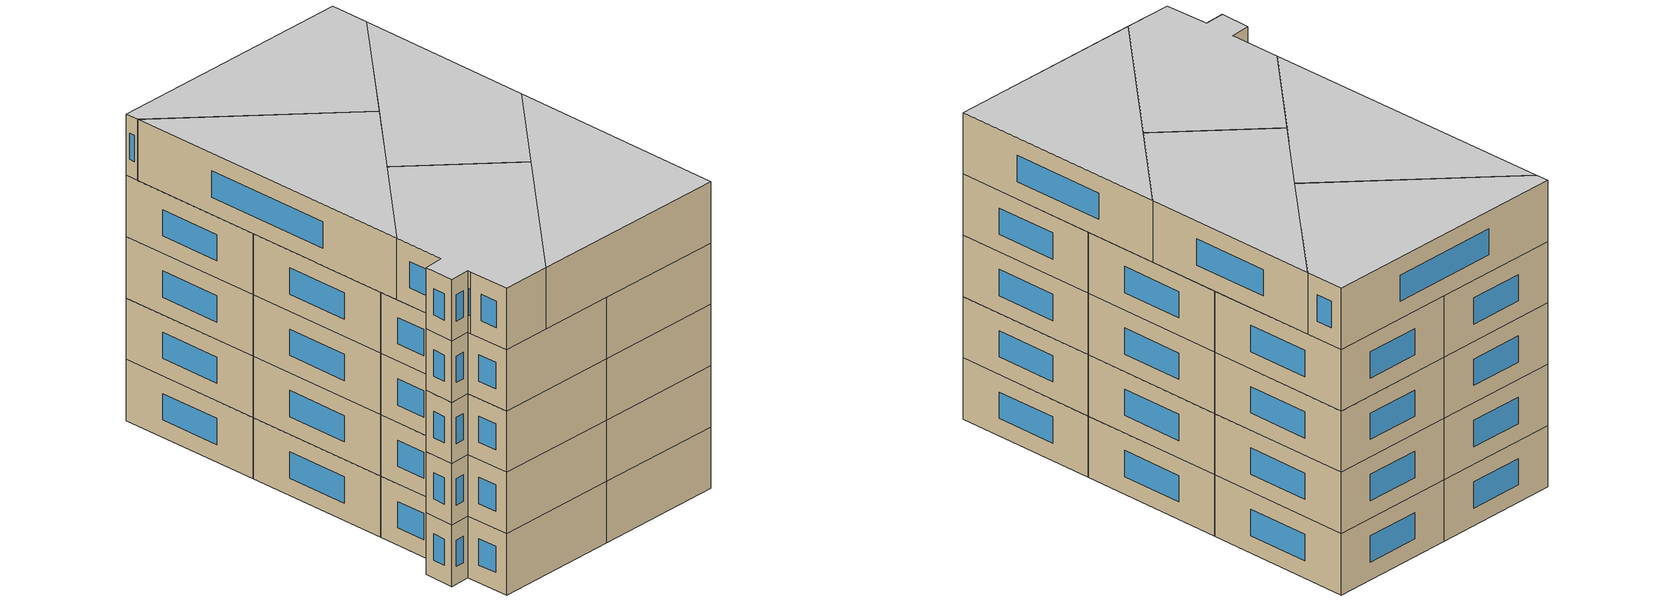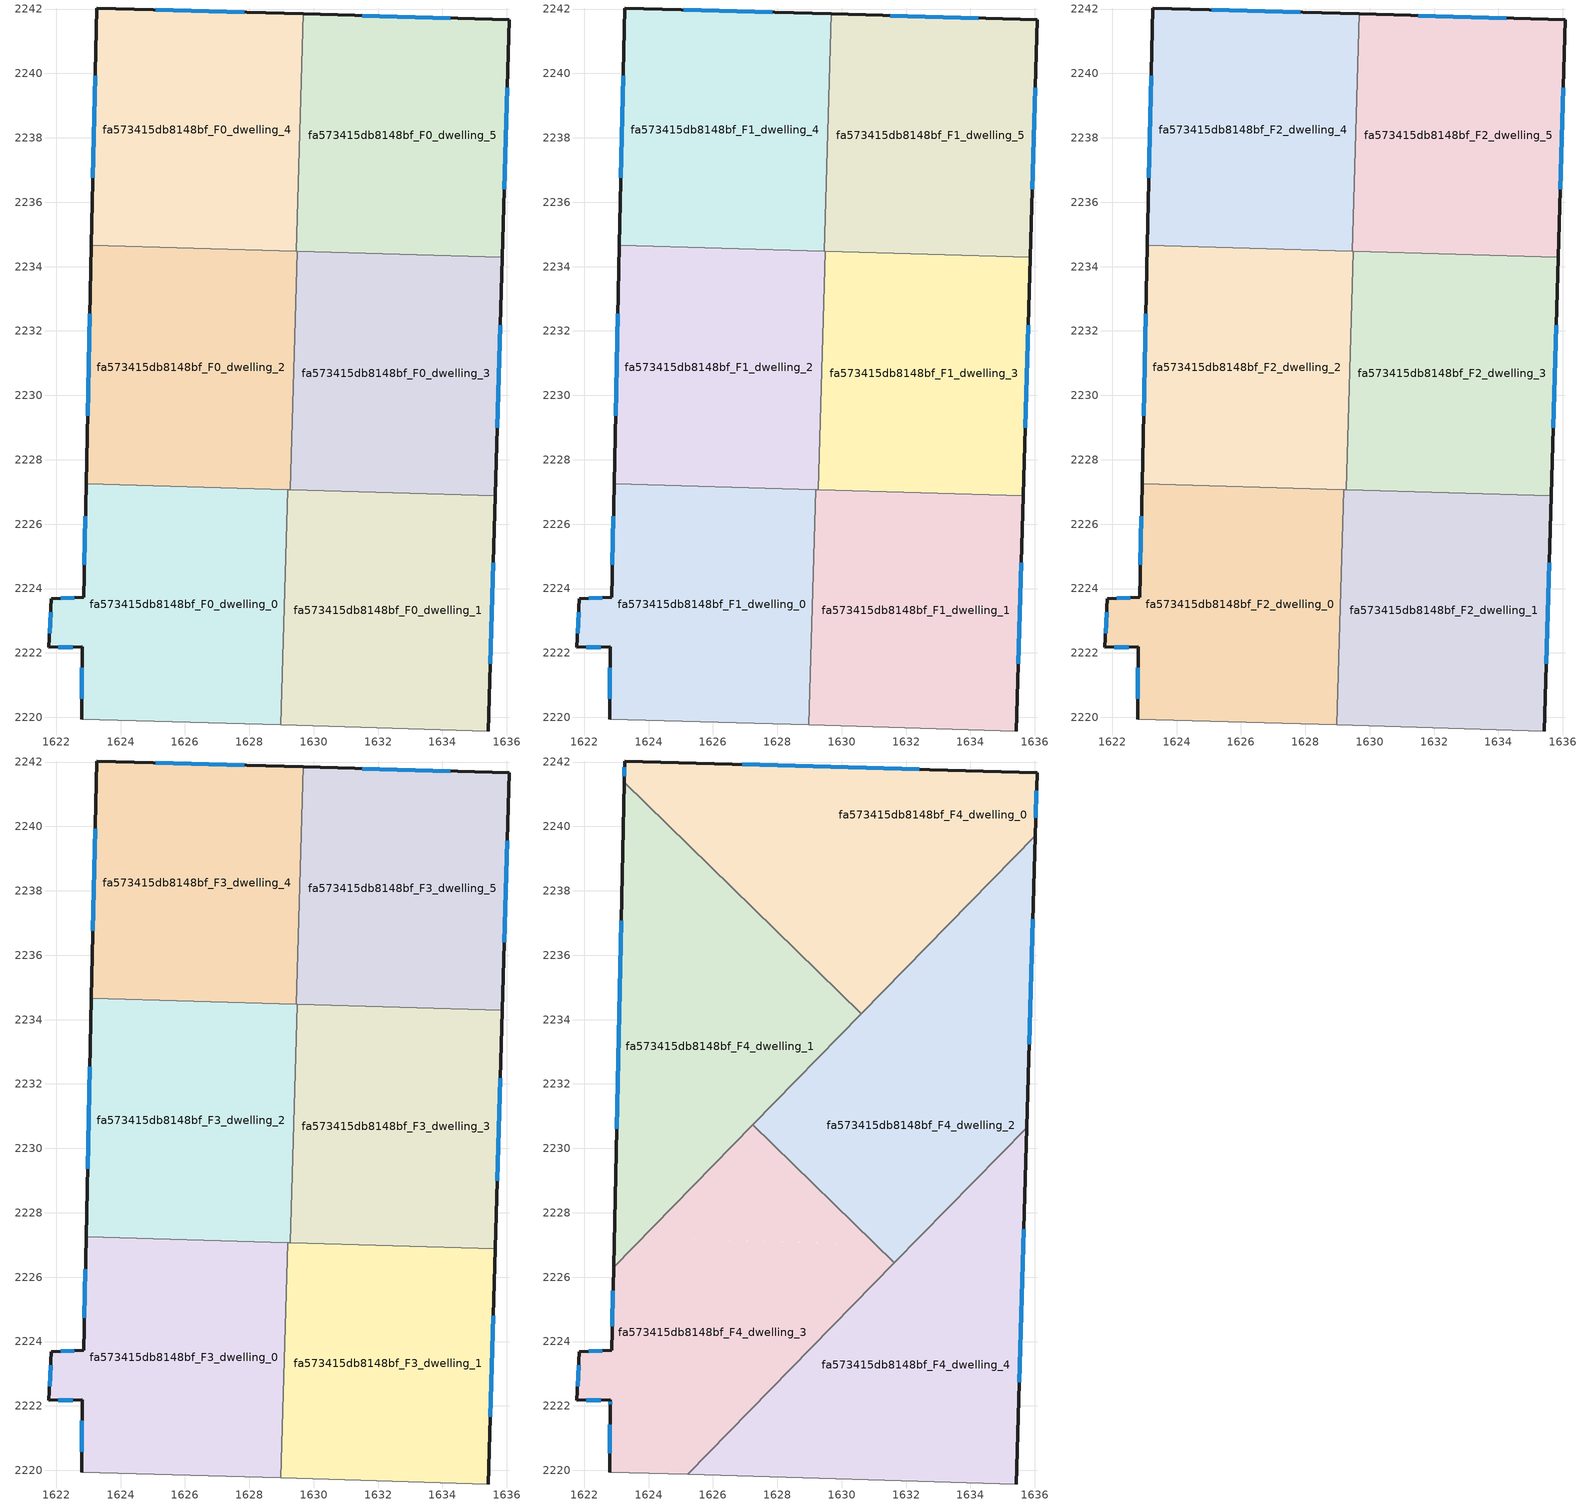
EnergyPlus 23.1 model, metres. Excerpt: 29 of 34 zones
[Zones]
fa573415db8148bf_F0_dwelling_0
 floor ground (EU_floor_Construction): 1629.19,2227.07 1628.98,2219.76 1622.79,2219.94 1622.81,2222.19 1621.78,2222.18 1621.85,2223.69 1622.86,2223.74 1622.93,2227.25 z0
 wall outside (EU_wall_Construction): 1622.93,2227.25 1622.86,2223.74 1621.85,2223.69 1621.78,2222.18 1622.81,2222.19 1622.79,2219.94 z0:3
 wall to fa573415db8148bf_F0_dwelling_1 (EU_wall_Construction): 1628.98,2219.76 1629.19,2227.07 z0:3
 wall adiabatic (EU_wall_Construction): 1622.79,2219.94 1628.98,2219.76 z0:3
 wall to fa573415db8148bf_F0_dwelling_2 (EU_wall_Construction): 1629.19,2227.07 1622.93,2227.25 z0:3
 window (EU_Window_Construction): 1621.83,2223.26 1621.8,2222.61 / 1622.57,2223.72 1622.14,2223.7 / 1622.91,2226.25 1622.88,2224.74 / 1622.8,2221.55 1622.79,2220.58 / 1622.07,2222.18 1622.51,2222.18 z0.86:2.14
fa573415db8148bf_F0_dwelling_1
 floor ground (EU_floor_Construction): 1635.64,2226.89 1635.43,2219.58 1628.98,2219.76 1629.19,2227.07 z0
 wall outside (EU_wall_Construction): 1635.43,2219.58 1635.64,2226.89 z0:3
 wall adiabatic (EU_wall_Construction): 1628.98,2219.76 1635.43,2219.58 z0:3
 wall to fa573415db8148bf_F0_dwelling_3 (EU_wall_Construction): 1635.64,2226.89 1629.27,2227.07 z0:3
 wall to fa573415db8148bf_F0_dwelling_2 (EU_wall_Construction): 1629.27,2227.07 1629.19,2227.07 z0:3
 window (EU_Window_Construction): 1635.49,2221.66 1635.58,2224.8 z0.86:2.14
fa573415db8148bf_F0_dwelling_2
 floor ground (EU_floor_Construction): 1629.49,2234.47 1629.27,2227.07 1622.93,2227.25 1623.09,2234.66 z0
 wall outside (EU_wall_Construction): 1623.09,2234.66 1622.93,2227.25 z0:3
 wall to fa573415db8148bf_F0_dwelling_3 (EU_wall_Construction): 1629.27,2227.07 1629.49,2234.47 z0:3
 wall to fa573415db8148bf_F0_dwelling_4 (EU_wall_Construction): 1629.46,2234.47 1623.09,2234.66 z0:3
 wall to fa573415db8148bf_F0_dwelling_5 (EU_wall_Construction): 1629.49,2234.47 1629.46,2234.47 z0:3
 window (EU_Window_Construction): 1623.05,2232.54 1622.98,2229.37 z0.86:2.14
fa573415db8148bf_F0_dwelling_3
 floor ground (EU_floor_Construction): 1635.85,2234.29 1635.64,2226.89 1629.27,2227.07 1629.49,2234.47 z0
 wall outside (EU_wall_Construction): 1635.64,2226.89 1635.85,2234.29 z0:3
 wall to fa573415db8148bf_F0_dwelling_5 (EU_wall_Construction): 1635.85,2234.29 1629.49,2234.47 z0:3
 window (EU_Window_Construction): 1635.7,2229 1635.79,2232.17 z0.86:2.14
fa573415db8148bf_F0_dwelling_4
 floor ground (EU_floor_Construction): 1629.67,2241.85 1629.46,2234.47 1623.09,2234.66 1623.26,2242.03 z0
 wall outside (EU_wall_Construction): 1629.67,2241.85 1623.26,2242.03 1623.09,2234.66 z0:3
 wall to fa573415db8148bf_F0_dwelling_5 (EU_wall_Construction): 1629.46,2234.47 1629.67,2241.85 z0:3
 window (EU_Window_Construction): 1623.21,2239.93 1623.14,2236.77 / 1627.84,2241.9 1625.09,2241.98 z0.86:2.14
fa573415db8148bf_F0_dwelling_5
 floor ground (EU_floor_Construction): 1636.07,2241.66 1635.85,2234.29 1629.46,2234.47 1629.67,2241.85 z0
 wall outside (EU_wall_Construction): 1635.85,2234.29 1636.07,2241.66 1629.67,2241.85 z0:3
 window (EU_Window_Construction): 1635.91,2236.4 1636.01,2239.56 / 1634.24,2241.72 1631.5,2241.8 z0.86:2.14
fa573415db8148bf_F1_dwelling_0
 floor to fa573415db8148bf_F0_dwelling_0 (EU_floor_Construction): 1629.19,2227.07 1628.98,2219.76 1622.79,2219.94 1622.81,2222.19 1621.78,2222.18 1621.85,2223.69 1622.86,2223.74 1622.93,2227.25 z3
 wall outside (EU_wall_Construction): 1622.93,2227.25 1622.86,2223.74 1621.85,2223.69 1621.78,2222.18 1622.81,2222.19 1622.79,2219.94 z3:6
 wall to fa573415db8148bf_F1_dwelling_1 (EU_wall_Construction): 1628.98,2219.76 1629.19,2227.07 z3:6
 wall adiabatic (EU_wall_Construction): 1622.79,2219.94 1628.98,2219.76 z3:6
 wall to fa573415db8148bf_F1_dwelling_2 (EU_wall_Construction): 1629.19,2227.07 1622.93,2227.25 z3:6
 window (EU_Window_Construction): 1621.83,2223.26 1621.8,2222.61 / 1622.57,2223.72 1622.14,2223.7 / 1622.91,2226.25 1622.88,2224.74 / 1622.8,2221.55 1622.79,2220.58 / 1622.07,2222.18 1622.51,2222.18 z3.86:5.14
fa573415db8148bf_F1_dwelling_1
 floor to fa573415db8148bf_F0_dwelling_1 (EU_floor_Construction): 1635.64,2226.89 1635.43,2219.58 1628.98,2219.76 1629.19,2227.07 z3
 wall outside (EU_wall_Construction): 1635.43,2219.58 1635.64,2226.89 z3:6
 wall adiabatic (EU_wall_Construction): 1628.98,2219.76 1635.43,2219.58 z3:6
 wall to fa573415db8148bf_F1_dwelling_3 (EU_wall_Construction): 1635.64,2226.89 1629.27,2227.07 z3:6
 wall to fa573415db8148bf_F1_dwelling_2 (EU_wall_Construction): 1629.27,2227.07 1629.19,2227.07 z3:6
 window (EU_Window_Construction): 1635.49,2221.66 1635.58,2224.8 z3.86:5.14
fa573415db8148bf_F1_dwelling_2
 floor to fa573415db8148bf_F0_dwelling_2 (EU_floor_Construction): 1629.49,2234.47 1629.27,2227.07 1622.93,2227.25 1623.09,2234.66 z3
 wall outside (EU_wall_Construction): 1623.09,2234.66 1622.93,2227.25 z3:6
 wall to fa573415db8148bf_F1_dwelling_3 (EU_wall_Construction): 1629.27,2227.07 1629.49,2234.47 z3:6
 wall to fa573415db8148bf_F1_dwelling_4 (EU_wall_Construction): 1629.46,2234.47 1623.09,2234.66 z3:6
 wall to fa573415db8148bf_F1_dwelling_5 (EU_wall_Construction): 1629.49,2234.47 1629.46,2234.47 z3:6
 window (EU_Window_Construction): 1623.05,2232.54 1622.98,2229.37 z3.86:5.14
fa573415db8148bf_F1_dwelling_3
 floor to fa573415db8148bf_F0_dwelling_3 (EU_floor_Construction): 1635.85,2234.29 1635.64,2226.89 1629.27,2227.07 1629.49,2234.47 z3
 wall outside (EU_wall_Construction): 1635.64,2226.89 1635.85,2234.29 z3:6
 wall to fa573415db8148bf_F1_dwelling_5 (EU_wall_Construction): 1635.85,2234.29 1629.49,2234.47 z3:6
 window (EU_Window_Construction): 1635.7,2229 1635.79,2232.17 z3.86:5.14
fa573415db8148bf_F1_dwelling_4
 floor to fa573415db8148bf_F0_dwelling_4 (EU_floor_Construction): 1629.67,2241.85 1629.46,2234.47 1623.09,2234.66 1623.26,2242.03 z3
 wall outside (EU_wall_Construction): 1629.67,2241.85 1623.26,2242.03 1623.09,2234.66 z3:6
 wall to fa573415db8148bf_F1_dwelling_5 (EU_wall_Construction): 1629.46,2234.47 1629.67,2241.85 z3:6
 window (EU_Window_Construction): 1623.21,2239.93 1623.14,2236.77 / 1627.84,2241.9 1625.09,2241.98 z3.86:5.14
fa573415db8148bf_F1_dwelling_5
 floor to fa573415db8148bf_F0_dwelling_5 (EU_floor_Construction): 1636.07,2241.66 1635.85,2234.29 1629.46,2234.47 1629.67,2241.85 z3
 wall outside (EU_wall_Construction): 1635.85,2234.29 1636.07,2241.66 1629.67,2241.85 z3:6
 window (EU_Window_Construction): 1635.91,2236.4 1636.01,2239.56 / 1634.24,2241.72 1631.5,2241.8 z3.86:5.14
fa573415db8148bf_F2_dwelling_0
 floor to fa573415db8148bf_F1_dwelling_0 (EU_floor_Construction): 1629.19,2227.07 1628.98,2219.76 1622.79,2219.94 1622.81,2222.19 1621.78,2222.18 1621.85,2223.69 1622.86,2223.74 1622.93,2227.25 z6
 wall outside (EU_wall_Construction): 1622.93,2227.25 1622.86,2223.74 1621.85,2223.69 1621.78,2222.18 1622.81,2222.19 1622.79,2219.94 z6:9
 wall to fa573415db8148bf_F2_dwelling_1 (EU_wall_Construction): 1628.98,2219.76 1629.19,2227.07 z6:9
 wall adiabatic (EU_wall_Construction): 1622.79,2219.94 1628.98,2219.76 z6:9
 wall to fa573415db8148bf_F2_dwelling_2 (EU_wall_Construction): 1629.19,2227.07 1622.93,2227.25 z6:9
 window (EU_Window_Construction): 1621.83,2223.26 1621.8,2222.61 / 1622.57,2223.72 1622.14,2223.7 / 1622.91,2226.25 1622.88,2224.74 / 1622.8,2221.55 1622.79,2220.58 / 1622.07,2222.18 1622.51,2222.18 z6.86:8.14
fa573415db8148bf_F2_dwelling_1
 floor to fa573415db8148bf_F1_dwelling_1 (EU_floor_Construction): 1635.64,2226.89 1635.43,2219.58 1628.98,2219.76 1629.19,2227.07 z6
 wall outside (EU_wall_Construction): 1635.43,2219.58 1635.64,2226.89 z6:9
 wall adiabatic (EU_wall_Construction): 1628.98,2219.76 1635.43,2219.58 z6:9
 wall to fa573415db8148bf_F2_dwelling_3 (EU_wall_Construction): 1635.64,2226.89 1629.27,2227.07 z6:9
 wall to fa573415db8148bf_F2_dwelling_2 (EU_wall_Construction): 1629.27,2227.07 1629.19,2227.07 z6:9
 window (EU_Window_Construction): 1635.49,2221.66 1635.58,2224.8 z6.86:8.14
fa573415db8148bf_F2_dwelling_2
 floor to fa573415db8148bf_F1_dwelling_2 (EU_floor_Construction): 1629.49,2234.47 1629.27,2227.07 1622.93,2227.25 1623.09,2234.66 z6
 wall outside (EU_wall_Construction): 1623.09,2234.66 1622.93,2227.25 z6:9
 wall to fa573415db8148bf_F2_dwelling_3 (EU_wall_Construction): 1629.27,2227.07 1629.49,2234.47 z6:9
 wall to fa573415db8148bf_F2_dwelling_4 (EU_wall_Construction): 1629.46,2234.47 1623.09,2234.66 z6:9
 wall to fa573415db8148bf_F2_dwelling_5 (EU_wall_Construction): 1629.49,2234.47 1629.46,2234.47 z6:9
 window (EU_Window_Construction): 1623.05,2232.54 1622.98,2229.37 z6.86:8.14
fa573415db8148bf_F2_dwelling_3
 floor to fa573415db8148bf_F1_dwelling_3 (EU_floor_Construction): 1635.85,2234.29 1635.64,2226.89 1629.27,2227.07 1629.49,2234.47 z6
 wall outside (EU_wall_Construction): 1635.64,2226.89 1635.85,2234.29 z6:9
 wall to fa573415db8148bf_F2_dwelling_5 (EU_wall_Construction): 1635.85,2234.29 1629.49,2234.47 z6:9
 window (EU_Window_Construction): 1635.7,2229 1635.79,2232.17 z6.86:8.14
fa573415db8148bf_F2_dwelling_4
 floor to fa573415db8148bf_F1_dwelling_4 (EU_floor_Construction): 1629.67,2241.85 1629.46,2234.47 1623.09,2234.66 1623.26,2242.03 z6
 wall outside (EU_wall_Construction): 1629.67,2241.85 1623.26,2242.03 1623.09,2234.66 z6:9
 wall to fa573415db8148bf_F2_dwelling_5 (EU_wall_Construction): 1629.46,2234.47 1629.67,2241.85 z6:9
 window (EU_Window_Construction): 1623.21,2239.93 1623.14,2236.77 / 1627.84,2241.9 1625.09,2241.98 z6.86:8.14
fa573415db8148bf_F2_dwelling_5
 floor to fa573415db8148bf_F1_dwelling_5 (EU_floor_Construction): 1636.07,2241.66 1635.85,2234.29 1629.46,2234.47 1629.67,2241.85 z6
 wall outside (EU_wall_Construction): 1635.85,2234.29 1636.07,2241.66 1629.67,2241.85 z6:9
 window (EU_Window_Construction): 1635.91,2236.4 1636.01,2239.56 / 1634.24,2241.72 1631.5,2241.8 z6.86:8.14
fa573415db8148bf_F3_dwelling_0
 floor to fa573415db8148bf_F2_dwelling_0 (EU_floor_Construction): 1629.19,2227.07 1628.98,2219.76 1622.79,2219.94 1622.81,2222.19 1621.78,2222.18 1621.85,2223.69 1622.86,2223.74 1622.93,2227.25 z9
 wall outside (EU_wall_Construction): 1622.93,2227.25 1622.86,2223.74 1621.85,2223.69 1621.78,2222.18 1622.81,2222.19 1622.79,2219.94 z9:12
 wall to fa573415db8148bf_F3_dwelling_1 (EU_wall_Construction): 1628.98,2219.76 1629.19,2227.07 z9:12
 wall adiabatic (EU_wall_Construction): 1622.79,2219.94 1628.98,2219.76 z9:12
 wall to fa573415db8148bf_F3_dwelling_2 (EU_wall_Construction): 1629.19,2227.07 1622.93,2227.25 z9:12
 window (EU_Window_Construction): 1621.83,2223.26 1621.8,2222.61 / 1622.57,2223.72 1622.14,2223.7 / 1622.91,2226.25 1622.88,2224.74 / 1622.8,2221.55 1622.79,2220.58 / 1622.07,2222.18 1622.51,2222.18 z9.86:11.14
fa573415db8148bf_F3_dwelling_1
 floor to fa573415db8148bf_F2_dwelling_1 (EU_floor_Construction): 1635.64,2226.89 1635.43,2219.58 1628.98,2219.76 1629.19,2227.07 z9
 wall outside (EU_wall_Construction): 1635.43,2219.58 1635.64,2226.89 z9:12
 wall adiabatic (EU_wall_Construction): 1628.98,2219.76 1635.43,2219.58 z9:12
 wall to fa573415db8148bf_F3_dwelling_3 (EU_wall_Construction): 1635.64,2226.89 1629.27,2227.07 z9:12
 wall to fa573415db8148bf_F3_dwelling_2 (EU_wall_Construction): 1629.27,2227.07 1629.19,2227.07 z9:12
 window (EU_Window_Construction): 1635.49,2221.66 1635.58,2224.8 z9.86:11.14
fa573415db8148bf_F3_dwelling_2
 floor to fa573415db8148bf_F2_dwelling_2 (EU_floor_Construction): 1629.49,2234.47 1629.27,2227.07 1622.93,2227.25 1623.09,2234.66 z9
 wall outside (EU_wall_Construction): 1623.09,2234.66 1622.93,2227.25 z9:12
 wall to fa573415db8148bf_F3_dwelling_3 (EU_wall_Construction): 1629.27,2227.07 1629.49,2234.47 z9:12
 wall to fa573415db8148bf_F3_dwelling_4 (EU_wall_Construction): 1629.46,2234.47 1623.09,2234.66 z9:12
 wall to fa573415db8148bf_F3_dwelling_5 (EU_wall_Construction): 1629.49,2234.47 1629.46,2234.47 z9:12
 window (EU_Window_Construction): 1623.05,2232.54 1622.98,2229.37 z9.86:11.14
fa573415db8148bf_F3_dwelling_3
 floor to fa573415db8148bf_F2_dwelling_3 (EU_floor_Construction): 1635.85,2234.29 1635.64,2226.89 1629.27,2227.07 1629.49,2234.47 z9
 wall outside (EU_wall_Construction): 1635.64,2226.89 1635.85,2234.29 z9:12
 wall to fa573415db8148bf_F3_dwelling_5 (EU_wall_Construction): 1635.85,2234.29 1629.49,2234.47 z9:12
 window (EU_Window_Construction): 1635.7,2229 1635.79,2232.17 z9.86:11.14
fa573415db8148bf_F3_dwelling_4
 floor to fa573415db8148bf_F2_dwelling_4 (EU_floor_Construction): 1629.67,2241.85 1629.46,2234.47 1623.09,2234.66 1623.26,2242.03 z9
 wall outside (EU_wall_Construction): 1629.67,2241.85 1623.26,2242.03 1623.09,2234.66 z9:12
 wall to fa573415db8148bf_F3_dwelling_5 (EU_wall_Construction): 1629.46,2234.47 1629.67,2241.85 z9:12
 window (EU_Window_Construction): 1623.21,2239.93 1623.14,2236.77 / 1627.84,2241.9 1625.09,2241.98 z9.86:11.14
fa573415db8148bf_F3_dwelling_5
 floor to fa573415db8148bf_F2_dwelling_5 (EU_floor_Construction): 1636.07,2241.66 1635.85,2234.29 1629.46,2234.47 1629.67,2241.85 z9
 wall outside (EU_wall_Construction): 1635.85,2234.29 1636.07,2241.66 1629.67,2241.85 z9:12
 window (EU_Window_Construction): 1635.91,2236.4 1636.01,2239.56 / 1634.24,2241.72 1631.5,2241.8 z9.86:11.14
fa573415db8148bf_F4_dwelling_0
 floor to fa573415db8148bf_F3_dwelling_5 (EU_floor_Construction): 1636.07,2241.66 1636.01,2239.71 1630.86,2234.43 1630.32,2234.45 1629.48,2235.27 1629.67,2241.85 z12
 floor to fa573415db8148bf_F3_dwelling_4 (EU_floor_Construction): 1629.67,2241.85 1629.48,2235.27 1623.24,2241.37 1623.26,2242.03 z12
 floor to fa573415db8148bf_F3_dwelling_3 (EU_floor_Construction): 1630.86,2234.43 1630.6,2234.17 1630.32,2234.45 z12
 wall outside (EU_wall_Construction): 1636.01,2239.71 1636.07,2241.66 1623.26,2242.03 1623.24,2241.37 z12:15
 wall to fa573415db8148bf_F4_dwelling_1 (EU_wall_Construction): 1623.24,2241.37 1630.6,2234.17 z12:15
 wall to fa573415db8148bf_F4_dwelling_2 (EU_wall_Construction): 1630.6,2234.17 1636.01,2239.71 z12:15
 window (EU_Window_Construction): 1636.03,2240.27 1636.05,2241.1 / 1623.25,2241.84 1623.24,2241.56 / 1632.41,2241.77 1626.92,2241.93 z12.86:14.14
 ceiling to fa573415db8148bf_F5_dwelling_0 (EU_floor_Construction): 1630.6,2234.17 1636.01,2239.71 1636.07,2241.66 1623.26,2242.03 1623.24,2241.37 z15
fa573415db8148bf_F4_dwelling_1
 floor to fa573415db8148bf_F3_dwelling_2 (EU_floor_Construction): 1629.49,2234.47 1629.44,2232.99 1623.81,2227.23 1622.93,2227.25 1623.09,2234.66 z12
 floor to fa573415db8148bf_F3_dwelling_0 (EU_floor_Construction): 1623.81,2227.23 1622.91,2226.31 1622.93,2227.25 z12
 floor to fa573415db8148bf_F3_dwelling_5 (EU_floor_Construction): 1630.32,2234.45 1629.46,2234.47 1629.48,2235.27 z12
 floor to fa573415db8148bf_F3_dwelling_4 (EU_floor_Construction): 1629.48,2235.27 1629.46,2234.47 1623.09,2234.66 1623.24,2241.37 z12
 floor to fa573415db8148bf_F3_dwelling_3 (EU_floor_Construction): 1630.32,2234.45 1630.6,2234.17 1629.44,2232.99 1629.49,2234.47 z12
 wall outside (EU_wall_Construction): 1623.24,2241.37 1622.91,2226.31 z12:15
 wall to fa573415db8148bf_F4_dwelling_3 (EU_wall_Construction): 1622.91,2226.31 1627.24,2230.74 z12:15
 wall to fa573415db8148bf_F4_dwelling_2 (EU_wall_Construction): 1627.24,2230.74 1630.6,2234.17 z12:15
 window (EU_Window_Construction): 1623.15,2237.07 1623.01,2230.61 z12.86:14.14
 ceiling to fa573415db8148bf_F5_dwelling_1 (EU_floor_Construction): 1622.91,2226.31 1630.6,2234.17 1623.24,2241.37 z15
fa573415db8148bf_F4_dwelling_2
 floor to fa573415db8148bf_F3_dwelling_3 (EU_floor_Construction): 1635.85,2234.29 1635.75,2230.65 1632.17,2226.99 1631.05,2227.02 1629.32,2228.71 1629.44,2232.99 1630.86,2234.43 z12
 floor to fa573415db8148bf_F3_dwelling_5 (EU_floor_Construction): 1636.01,2239.71 1635.85,2234.29 1630.86,2234.43 z12
 floor to fa573415db8148bf_F3_dwelling_2 (EU_floor_Construction): 1629.44,2232.99 1629.32,2228.71 1627.24,2230.74 z12
 floor to fa573415db8148bf_F3_dwelling_1 (EU_floor_Construction): 1632.17,2226.99 1631.64,2226.44 1631.05,2227.02 z12
 wall outside (EU_wall_Construction): 1635.75,2230.65 1636.01,2239.71 z12:15
 wall to fa573415db8148bf_F4_dwelling_3 (EU_wall_Construction): 1627.24,2230.74 1631.64,2226.44 z12:15
 wall to fa573415db8148bf_F4_dwelling_4 (EU_wall_Construction): 1631.64,2226.44 1635.75,2230.65 z12:15
 window (EU_Window_Construction): 1635.82,2233.24 1635.93,2237.12 z12.86:14.14
 ceiling to fa573415db8148bf_F5_dwelling_2 (EU_floor_Construction): 1635.75,2230.65 1636.01,2239.71 1627.24,2230.74 1631.64,2226.44 z15
fa573415db8148bf_F4_dwelling_3
 floor to fa573415db8148bf_F3_dwelling_0 (EU_floor_Construction): 1629.19,2227.07 1629.1,2223.85 1625.21,2219.87 1622.79,2219.94 1622.81,2222.19 1621.78,2222.18 1621.85,2223.69 1622.86,2223.74 1622.91,2226.31 1623.81,2227.23 z12
 floor to fa573415db8148bf_F3_dwelling_1 (EU_floor_Construction): 1631.05,2227.02 1631.64,2226.44 1629.1,2223.85 1629.19,2227.07 z12
 floor to fa573415db8148bf_F3_dwelling_3 (EU_floor_Construction): 1631.05,2227.02 1629.27,2227.07 1629.32,2228.71 z12
 floor to fa573415db8148bf_F3_dwelling_2 (EU_floor_Construction): 1629.32,2228.71 1629.27,2227.07 1623.81,2227.23 1627.24,2230.74 z12
 wall outside (EU_wall_Construction): 1622.91,2226.31 1622.86,2223.74 1621.85,2223.69 1621.78,2222.18 1622.81,2222.19 1622.8,2222 1622.79,2219.94 z12:15
 wall adiabatic (EU_wall_Construction): 1622.79,2219.94 1625.21,2219.87 z12:15
 wall to fa573415db8148bf_F4_dwelling_4 (EU_wall_Construction): 1625.21,2219.87 1631.64,2226.44 z12:15
 window (EU_Window_Construction): 1622.81,2222.13 1622.81,2222.05 / 1622.07,2222.18 1622.51,2222.18 / 1621.83,2223.26 1621.8,2222.61 / 1622.57,2223.72 1622.14,2223.7 / 1622.9,2225.58 1622.87,2224.47 / 1622.8,2221.41 1622.79,2220.53 z12.86:14.14
 ceiling to fa573415db8148bf_F5_dwelling_3 (EU_floor_Construction): 1625.21,2219.87 1631.64,2226.44 1627.24,2230.74 1622.91,2226.31 1622.86,2223.74 1621.85,2223.69 1621.78,2222.18 1622.81,2222.19 1622.8,2222 1622.79,2219.94 z15
fa573415db8148bf_F4_dwelling_4
 floor to fa573415db8148bf_F3_dwelling_1 (EU_floor_Construction): 1635.64,2226.89 1635.43,2219.58 1628.98,2219.76 1629.1,2223.85 1632.17,2226.99 z12
 floor to fa573415db8148bf_F3_dwelling_0 (EU_floor_Construction): 1629.1,2223.85 1628.98,2219.76 1625.21,2219.87 z12
 floor to fa573415db8148bf_F3_dwelling_3 (EU_floor_Construction): 1635.75,2230.65 1635.64,2226.89 1632.17,2226.99 z12
 wall outside (EU_wall_Construction): 1635.43,2219.58 1635.75,2230.65 z12:15
 wall adiabatic (EU_wall_Construction): 1625.21,2219.87 1635.43,2219.58 z12:15
 window (EU_Window_Construction): 1635.52,2222.74 1635.66,2227.48 z12.86:14.14
 ceiling to fa573415db8148bf_F5_dwelling_4 (EU_floor_Construction): 1635.43,2219.58 1635.75,2230.65 1625.21,2219.87 z15
[Building]
EU S2 Campaign: North Axis=0; Terrain=City; Solar Distribution=FullExterior
[Site:Location]
Helsinki-Vantaa.AP: Latitude=60.317; Longitude=24.963; Time Zone=2; Elevation=54.6
[SizingPeriod:WeatherFileDays]
AnnualSizingPeriod: Begin Month=1; Begin Day of Month=1; End Month=12; End Day of Month=31; Day of Week for Start Day=Monday; Use Weather File Daylight Saving Period=No; Use Weather File Rain and Snow Indicators=No
[MATERIAL]
EU_InternalMass_Material: Roughness=MediumRough; Thickness=0.1; Conductivity=1; Density=1800; Specific Heat=900; Thermal Absorptance=0.9; Solar Absorptance=0.7; Visible Absorptance=0.7
[MATERIAL:NOMASS] Roughness=MediumRough; Thermal Absorptance=0.9; Solar Absorptance=0.7; Visible Absorptance=0.7
Name | Thermal Resistance
EU_wall_NoMass | 1.10183
EU_floor_NoMass | 1.70606
[WINDOWMATERIAL:SIMPLEGLAZINGSYSTEM]
EU_Window_SimpleGlazing: UFactor=3.11035; Solar Heat Gain Coefficient=0.8; Visible Transmittance=0.8
[CONSTRUCTION]
EU_wall_Construction: EU_wall_NoMass
EU_floor_Construction: EU_floor_NoMass
EU_Window_Construction: EU_Window_SimpleGlazing
EU_InternalMass_Construction: EU_InternalMass_Material
[ZONE] Type=1; Multiplier=1; Ceiling Height=autocalculate; Floor Area=autocalculate; Part of Total Floor Area=Yes
Name | Volume
fa573415db8148bf_F0_dwelling_0; fa573415db8148bf_F1_dwelling_0; fa573415db8148bf_F2_dwelling_0; fa573415db8148bf_F3_dwelling_0 | 141.494
fa573415db8148bf_F4_dwelling_0 | 169.807
fa573415db8148bf_F0_dwelling_1; fa573415db8148bf_F1_dwelling_1; fa573415db8148bf_F2_dwelling_1; fa573415db8148bf_F3_dwelling_1 | 141.5
fa573415db8148bf_F4_dwelling_1 | 169.814
fa573415db8148bf_F0_dwelling_2; fa573415db8148bf_F1_dwelling_2; fa573415db8148bf_F2_dwelling_2; fa573415db8148bf_F3_dwelling_2 | 141.493
fa573415db8148bf_F4_dwelling_2 | 169.8
fa573415db8148bf_F0_dwelling_3; fa573415db8148bf_F1_dwelling_3; fa573415db8148bf_F2_dwelling_3; fa573415db8148bf_F3_dwelling_3; fa573415db8148bf_F0_dwelling_5; fa573415db8148bf_F1_dwelling_5; fa573415db8148bf_F2_dwelling_5; fa573415db8148bf_F3_dwelling_5 | 141.512
fa573415db8148bf_F4_dwelling_3 | 169.786
fa573415db8148bf_F0_dwelling_4; fa573415db8148bf_F1_dwelling_4; fa573415db8148bf_F2_dwelling_4; fa573415db8148bf_F3_dwelling_4 | 141.51
fa573415db8148bf_F4_dwelling_4 | 169.809
[INTERNALMASS] Construction=EU_InternalMass_Construction
Name | Zone or ZoneList | Surface Area
fa573415db8148bf_F0_dwelling_0_EU_InternalMass | fa573415db8148bf_F0_dwelling_0 | 47.1643
fa573415db8148bf_F0_dwelling_1_EU_InternalMass | fa573415db8148bf_F0_dwelling_1 | 47.1666
fa573415db8148bf_F0_dwelling_2_EU_InternalMass | fa573415db8148bf_F0_dwelling_2 | 47.1647
fa573415db8148bf_F0_dwelling_3_EU_InternalMass | fa573415db8148bf_F0_dwelling_3 | 47.1707
fa573415db8148bf_F0_dwelling_4_EU_InternalMass | fa573415db8148bf_F0_dwelling_4 | 47.17
fa573415db8148bf_F0_dwelling_5_EU_InternalMass | fa573415db8148bf_F0_dwelling_5 | 47.1707
fa573415db8148bf_F1_dwelling_0_EU_InternalMass | fa573415db8148bf_F1_dwelling_0 | 47.1643
fa573415db8148bf_F1_dwelling_1_EU_InternalMass | fa573415db8148bf_F1_dwelling_1 | 47.1666
fa573415db8148bf_F1_dwelling_2_EU_InternalMass | fa573415db8148bf_F1_dwelling_2 | 47.1647
fa573415db8148bf_F1_dwelling_3_EU_InternalMass | fa573415db8148bf_F1_dwelling_3 | 47.1707
fa573415db8148bf_F1_dwelling_4_EU_InternalMass | fa573415db8148bf_F1_dwelling_4 | 47.17
fa573415db8148bf_F1_dwelling_5_EU_InternalMass | fa573415db8148bf_F1_dwelling_5 | 47.1707
fa573415db8148bf_F2_dwelling_0_EU_InternalMass | fa573415db8148bf_F2_dwelling_0 | 47.1643
fa573415db8148bf_F2_dwelling_1_EU_InternalMass | fa573415db8148bf_F2_dwelling_1 | 47.1666
fa573415db8148bf_F2_dwelling_2_EU_InternalMass | fa573415db8148bf_F2_dwelling_2 | 47.1647
fa573415db8148bf_F2_dwelling_3_EU_InternalMass | fa573415db8148bf_F2_dwelling_3 | 47.1707
fa573415db8148bf_F2_dwelling_4_EU_InternalMass | fa573415db8148bf_F2_dwelling_4 | 47.17
fa573415db8148bf_F2_dwelling_5_EU_InternalMass | fa573415db8148bf_F2_dwelling_5 | 47.1707
fa573415db8148bf_F3_dwelling_0_EU_InternalMass | fa573415db8148bf_F3_dwelling_0 | 47.1643
fa573415db8148bf_F3_dwelling_1_EU_InternalMass | fa573415db8148bf_F3_dwelling_1 | 47.1666
fa573415db8148bf_F3_dwelling_2_EU_InternalMass | fa573415db8148bf_F3_dwelling_2 | 47.1647
fa573415db8148bf_F3_dwelling_3_EU_InternalMass | fa573415db8148bf_F3_dwelling_3 | 47.1707
fa573415db8148bf_F3_dwelling_4_EU_InternalMass | fa573415db8148bf_F3_dwelling_4 | 47.17
fa573415db8148bf_F3_dwelling_5_EU_InternalMass | fa573415db8148bf_F3_dwelling_5 | 47.1707
fa573415db8148bf_F4_dwelling_0_EU_InternalMass | fa573415db8148bf_F4_dwelling_0 | 56.6
fa573415db8148bf_F4_dwelling_1_EU_InternalMass | fa573415db8148bf_F4_dwelling_1 | 56.6082
fa573415db8148bf_F4_dwelling_2_EU_InternalMass | fa573415db8148bf_F4_dwelling_2 | 56.6016
fa573415db8148bf_F4_dwelling_3_EU_InternalMass | fa573415db8148bf_F4_dwelling_3 | 56.5958
fa573415db8148bf_F4_dwelling_4_EU_InternalMass | fa573415db8148bf_F4_dwelling_4 | 56.6033
[OTHEREQUIPMENT] Fuel Type=Electricity; Design Level Calculation Method=Watts/Area; Power per Zone Floor Area=1; Fraction Latent=0; Fraction Radiant=0; Fraction Lost=0; Carbon Dioxide Generation Rate=0; EndUse Subcategory=EU_Step8_InternalGains
Name | Zone or ZoneList or Space or SpaceList | Schedule
EU_Step8_InternalGain_fa573415db8148bf_F0_dwelling_0_f000 | fa573415db8148bf_F0_dwelling_0 | EU_Step8_GainSchedule_fa573415db8148bf_F0_dwelling_0_f000
EU_Step8_InternalGain_fa573415db8148bf_F0_dwelling_1_f000 | fa573415db8148bf_F0_dwelling_1 | EU_Step8_GainSchedule_fa573415db8148bf_F0_dwelling_1_f000
EU_Step8_InternalGain_fa573415db8148bf_F0_dwelling_2_f000 | fa573415db8148bf_F0_dwelling_2 | EU_Step8_GainSchedule_fa573415db8148bf_F0_dwelling_2_f000
EU_Step8_InternalGain_fa573415db8148bf_F0_dwelling_3_f000 | fa573415db8148bf_F0_dwelling_3 | EU_Step8_GainSchedule_fa573415db8148bf_F0_dwelling_3_f000
EU_Step8_InternalGain_fa573415db8148bf_F0_dwelling_4_f000 | fa573415db8148bf_F0_dwelling_4 | EU_Step8_GainSchedule_fa573415db8148bf_F0_dwelling_4_f000
EU_Step8_InternalGain_fa573415db8148bf_F0_dwelling_5_f000 | fa573415db8148bf_F0_dwelling_5 | EU_Step8_GainSchedule_fa573415db8148bf_F0_dwelling_5_f000
EU_Step8_InternalGain_fa573415db8148bf_F1_dwelling_0_f000 | fa573415db8148bf_F1_dwelling_0 | EU_Step8_GainSchedule_fa573415db8148bf_F1_dwelling_0_f000
EU_Step8_InternalGain_fa573415db8148bf_F1_dwelling_1_f000 | fa573415db8148bf_F1_dwelling_1 | EU_Step8_GainSchedule_fa573415db8148bf_F1_dwelling_1_f000
EU_Step8_InternalGain_fa573415db8148bf_F1_dwelling_2_f000 | fa573415db8148bf_F1_dwelling_2 | EU_Step8_GainSchedule_fa573415db8148bf_F1_dwelling_2_f000
EU_Step8_InternalGain_fa573415db8148bf_F1_dwelling_3_f000 | fa573415db8148bf_F1_dwelling_3 | EU_Step8_GainSchedule_fa573415db8148bf_F1_dwelling_3_f000
EU_Step8_InternalGain_fa573415db8148bf_F1_dwelling_4_f000 | fa573415db8148bf_F1_dwelling_4 | EU_Step8_GainSchedule_fa573415db8148bf_F1_dwelling_4_f000
EU_Step8_InternalGain_fa573415db8148bf_F1_dwelling_5_f000 | fa573415db8148bf_F1_dwelling_5 | EU_Step8_GainSchedule_fa573415db8148bf_F1_dwelling_5_f000
EU_Step8_InternalGain_fa573415db8148bf_F2_dwelling_0_f000 | fa573415db8148bf_F2_dwelling_0 | EU_Step8_GainSchedule_fa573415db8148bf_F2_dwelling_0_f000
EU_Step8_InternalGain_fa573415db8148bf_F2_dwelling_1_f000 | fa573415db8148bf_F2_dwelling_1 | EU_Step8_GainSchedule_fa573415db8148bf_F2_dwelling_1_f000
EU_Step8_InternalGain_fa573415db8148bf_F2_dwelling_2_f000 | fa573415db8148bf_F2_dwelling_2 | EU_Step8_GainSchedule_fa573415db8148bf_F2_dwelling_2_f000
EU_Step8_InternalGain_fa573415db8148bf_F2_dwelling_3_f000 | fa573415db8148bf_F2_dwelling_3 | EU_Step8_GainSchedule_fa573415db8148bf_F2_dwelling_3_f000
EU_Step8_InternalGain_fa573415db8148bf_F2_dwelling_4_f000 | fa573415db8148bf_F2_dwelling_4 | EU_Step8_GainSchedule_fa573415db8148bf_F2_dwelling_4_f000
EU_Step8_InternalGain_fa573415db8148bf_F2_dwelling_5_f000 | fa573415db8148bf_F2_dwelling_5 | EU_Step8_GainSchedule_fa573415db8148bf_F2_dwelling_5_f000
EU_Step8_InternalGain_fa573415db8148bf_F3_dwelling_0_f000 | fa573415db8148bf_F3_dwelling_0 | EU_Step8_GainSchedule_fa573415db8148bf_F3_dwelling_0_f000
EU_Step8_InternalGain_fa573415db8148bf_F3_dwelling_1_f000 | fa573415db8148bf_F3_dwelling_1 | EU_Step8_GainSchedule_fa573415db8148bf_F3_dwelling_1_f000
EU_Step8_InternalGain_fa573415db8148bf_F3_dwelling_2_f000 | fa573415db8148bf_F3_dwelling_2 | EU_Step8_GainSchedule_fa573415db8148bf_F3_dwelling_2_f000
EU_Step8_InternalGain_fa573415db8148bf_F3_dwelling_3_f000 | fa573415db8148bf_F3_dwelling_3 | EU_Step8_GainSchedule_fa573415db8148bf_F3_dwelling_3_f000
EU_Step8_InternalGain_fa573415db8148bf_F3_dwelling_4_f000 | fa573415db8148bf_F3_dwelling_4 | EU_Step8_GainSchedule_fa573415db8148bf_F3_dwelling_4_f000
EU_Step8_InternalGain_fa573415db8148bf_F3_dwelling_5_f000 | fa573415db8148bf_F3_dwelling_5 | EU_Step8_GainSchedule_fa573415db8148bf_F3_dwelling_5_f000
EU_Step8_InternalGain_fa573415db8148bf_F4_dwelling_0_f000 | fa573415db8148bf_F4_dwelling_0 | EU_Step8_GainSchedule_fa573415db8148bf_F4_dwelling_0_f000
EU_Step8_InternalGain_fa573415db8148bf_F4_dwelling_1_f000 | fa573415db8148bf_F4_dwelling_1 | EU_Step8_GainSchedule_fa573415db8148bf_F4_dwelling_1_f000
EU_Step8_InternalGain_fa573415db8148bf_F4_dwelling_2_f000 | fa573415db8148bf_F4_dwelling_2 | EU_Step8_GainSchedule_fa573415db8148bf_F4_dwelling_2_f000
EU_Step8_InternalGain_fa573415db8148bf_F4_dwelling_3_f000 | fa573415db8148bf_F4_dwelling_3 | EU_Step8_GainSchedule_fa573415db8148bf_F4_dwelling_3_f000
EU_Step8_InternalGain_fa573415db8148bf_F4_dwelling_4_f000 | fa573415db8148bf_F4_dwelling_4 | EU_Step8_GainSchedule_fa573415db8148bf_F4_dwelling_4_f000
[ZONEVENTILATION:DESIGNFLOWRATE] Schedule=EU_AlwaysOn; Design Flow Rate Calculation Method=AirChanges/Hour; Air Changes per Hour=0.756316; Ventilation Type=Natural; Fan Pressure Rise=0; Fan Total Efficiency=1; Constant Term Coefficient=1; Temperature Term Coefficient=0; Velocity Term Coefficient=0; Velocity Squared Term Coefficient=0; Minimum Indoor Temperature=-100; Maximum Indoor Temperature=100; Delta Temperature=-100; Minimum Outdoor Temperature=-100; Maximum Outdoor Temperature=100; Maximum Wind Speed=40
Name | Zone or ZoneList or Space or SpaceList
EU_ConstantAir_fa573415db8148bf_F0_dwelling_0 | fa573415db8148bf_F0_dwelling_0
EU_ConstantAir_fa573415db8148bf_F0_dwelling_1 | fa573415db8148bf_F0_dwelling_1
EU_ConstantAir_fa573415db8148bf_F0_dwelling_2 | fa573415db8148bf_F0_dwelling_2
EU_ConstantAir_fa573415db8148bf_F0_dwelling_3 | fa573415db8148bf_F0_dwelling_3
EU_ConstantAir_fa573415db8148bf_F0_dwelling_4 | fa573415db8148bf_F0_dwelling_4
EU_ConstantAir_fa573415db8148bf_F0_dwelling_5 | fa573415db8148bf_F0_dwelling_5
EU_ConstantAir_fa573415db8148bf_F1_dwelling_0 | fa573415db8148bf_F1_dwelling_0
EU_ConstantAir_fa573415db8148bf_F1_dwelling_1 | fa573415db8148bf_F1_dwelling_1
EU_ConstantAir_fa573415db8148bf_F1_dwelling_2 | fa573415db8148bf_F1_dwelling_2
EU_ConstantAir_fa573415db8148bf_F1_dwelling_3 | fa573415db8148bf_F1_dwelling_3
EU_ConstantAir_fa573415db8148bf_F1_dwelling_4 | fa573415db8148bf_F1_dwelling_4
EU_ConstantAir_fa573415db8148bf_F1_dwelling_5 | fa573415db8148bf_F1_dwelling_5
EU_ConstantAir_fa573415db8148bf_F2_dwelling_0 | fa573415db8148bf_F2_dwelling_0
EU_ConstantAir_fa573415db8148bf_F2_dwelling_1 | fa573415db8148bf_F2_dwelling_1
EU_ConstantAir_fa573415db8148bf_F2_dwelling_2 | fa573415db8148bf_F2_dwelling_2
EU_ConstantAir_fa573415db8148bf_F2_dwelling_3 | fa573415db8148bf_F2_dwelling_3
EU_ConstantAir_fa573415db8148bf_F2_dwelling_4 | fa573415db8148bf_F2_dwelling_4
EU_ConstantAir_fa573415db8148bf_F2_dwelling_5 | fa573415db8148bf_F2_dwelling_5
EU_ConstantAir_fa573415db8148bf_F3_dwelling_0 | fa573415db8148bf_F3_dwelling_0
EU_ConstantAir_fa573415db8148bf_F3_dwelling_1 | fa573415db8148bf_F3_dwelling_1
EU_ConstantAir_fa573415db8148bf_F3_dwelling_2 | fa573415db8148bf_F3_dwelling_2
EU_ConstantAir_fa573415db8148bf_F3_dwelling_3 | fa573415db8148bf_F3_dwelling_3
EU_ConstantAir_fa573415db8148bf_F3_dwelling_4 | fa573415db8148bf_F3_dwelling_4
EU_ConstantAir_fa573415db8148bf_F3_dwelling_5 | fa573415db8148bf_F3_dwelling_5
EU_ConstantAir_fa573415db8148bf_F4_dwelling_0 | fa573415db8148bf_F4_dwelling_0
EU_ConstantAir_fa573415db8148bf_F4_dwelling_1 | fa573415db8148bf_F4_dwelling_1
EU_ConstantAir_fa573415db8148bf_F4_dwelling_2 | fa573415db8148bf_F4_dwelling_2
EU_ConstantAir_fa573415db8148bf_F4_dwelling_3 | fa573415db8148bf_F4_dwelling_3
EU_ConstantAir_fa573415db8148bf_F4_dwelling_4 | fa573415db8148bf_F4_dwelling_4
[HVACTEMPLATE:THERMOSTAT] Constant Heating Setpoint=20; Constant Cooling Setpoint=50
EU_HeatOnly_fa573415db8148bf_F0_dwelling_0; EU_HeatOnly_fa573415db8148bf_F0_dwelling_1; EU_HeatOnly_fa573415db8148bf_F0_dwelling_2; EU_HeatOnly_fa573415db8148bf_F0_dwelling_3; EU_HeatOnly_fa573415db8148bf_F0_dwelling_4; EU_HeatOnly_fa573415db8148bf_F0_dwelling_5; EU_HeatOnly_fa573415db8148bf_F1_dwelling_0; EU_HeatOnly_fa573415db8148bf_F1_dwelling_1; EU_HeatOnly_fa573415db8148bf_F1_dwelling_2; EU_HeatOnly_fa573415db8148bf_F1_dwelling_3; EU_HeatOnly_fa573415db8148bf_F1_dwelling_4; EU_HeatOnly_fa573415db8148bf_F1_dwelling_5; EU_HeatOnly_fa573415db8148bf_F2_dwelling_0; EU_HeatOnly_fa573415db8148bf_F2_dwelling_1; EU_HeatOnly_fa573415db8148bf_F2_dwelling_2; EU_HeatOnly_fa573415db8148bf_F2_dwelling_3; EU_HeatOnly_fa573415db8148bf_F2_dwelling_4; EU_HeatOnly_fa573415db8148bf_F2_dwelling_5; EU_HeatOnly_fa573415db8148bf_F3_dwelling_0; EU_HeatOnly_fa573415db8148bf_F3_dwelling_1; EU_HeatOnly_fa573415db8148bf_F3_dwelling_2; EU_HeatOnly_fa573415db8148bf_F3_dwelling_3; EU_HeatOnly_fa573415db8148bf_F3_dwelling_4; EU_HeatOnly_fa573415db8148bf_F3_dwelling_5; EU_HeatOnly_fa573415db8148bf_F4_dwelling_0; EU_HeatOnly_fa573415db8148bf_F4_dwelling_1; EU_HeatOnly_fa573415db8148bf_F4_dwelling_2; EU_HeatOnly_fa573415db8148bf_F4_dwelling_3; EU_HeatOnly_fa573415db8148bf_F4_dwelling_4; EU_HeatOnly_fa573415db8148bf_F5_dwelling_0; EU_HeatOnly_fa573415db8148bf_F5_dwelling_1; EU_HeatOnly_fa573415db8148bf_F5_dwelling_2; EU_HeatOnly_fa573415db8148bf_F5_dwelling_3; EU_HeatOnly_fa573415db8148bf_F5_dwelling_4
[HVACTEMPLATE:ZONE:IDEALLOADSAIRSYSTEM] System Availability Schedule=EU_AlwaysOn; Maximum Heating Supply Air Temperature=50; Minimum Cooling Supply Air Temperature=13; Maximum Heating Supply Air Humidity Ratio=0.0156; Minimum Cooling Supply Air Humidity Ratio=0.0077; Heating Limit=NoLimit; Cooling Limit=NoLimit; Heating Availability Schedule=EU_AlwaysOn; Cooling Availability Schedule=EU_CoolingOff; Dehumidification Control Type=ConstantSensibleHeatRatio; Cooling Sensible Heat Ratio=0.7; Dehumidification Setpoint=60; Humidification Control Type=None; Humidification Setpoint=30; Outdoor Air Method=None; Outdoor Air Flow Rate per Person=0.00944; Outdoor Air Flow Rate per Zone Floor Area=0; Outdoor Air Flow Rate per Zone=0; Demand Controlled Ventilation Type=None; Outdoor Air Economizer Type=NoEconomizer; Heat Recovery Type=None; Sensible Heat Recovery Effectiveness=0.7; Latent Heat Recovery Effectiveness=0.65
Name | Template Thermostat
fa573415db8148bf_F0_dwelling_0 | EU_HeatOnly_fa573415db8148bf_F0_dwelling_0
fa573415db8148bf_F0_dwelling_1 | EU_HeatOnly_fa573415db8148bf_F0_dwelling_1
fa573415db8148bf_F0_dwelling_2 | EU_HeatOnly_fa573415db8148bf_F0_dwelling_2
fa573415db8148bf_F0_dwelling_3 | EU_HeatOnly_fa573415db8148bf_F0_dwelling_3
fa573415db8148bf_F0_dwelling_4 | EU_HeatOnly_fa573415db8148bf_F0_dwelling_4
fa573415db8148bf_F0_dwelling_5 | EU_HeatOnly_fa573415db8148bf_F0_dwelling_5
fa573415db8148bf_F1_dwelling_0 | EU_HeatOnly_fa573415db8148bf_F1_dwelling_0
fa573415db8148bf_F1_dwelling_1 | EU_HeatOnly_fa573415db8148bf_F1_dwelling_1
fa573415db8148bf_F1_dwelling_2 | EU_HeatOnly_fa573415db8148bf_F1_dwelling_2
fa573415db8148bf_F1_dwelling_3 | EU_HeatOnly_fa573415db8148bf_F1_dwelling_3
fa573415db8148bf_F1_dwelling_4 | EU_HeatOnly_fa573415db8148bf_F1_dwelling_4
fa573415db8148bf_F1_dwelling_5 | EU_HeatOnly_fa573415db8148bf_F1_dwelling_5
fa573415db8148bf_F2_dwelling_0 | EU_HeatOnly_fa573415db8148bf_F2_dwelling_0
fa573415db8148bf_F2_dwelling_1 | EU_HeatOnly_fa573415db8148bf_F2_dwelling_1
fa573415db8148bf_F2_dwelling_2 | EU_HeatOnly_fa573415db8148bf_F2_dwelling_2
fa573415db8148bf_F2_dwelling_3 | EU_HeatOnly_fa573415db8148bf_F2_dwelling_3
fa573415db8148bf_F2_dwelling_4 | EU_HeatOnly_fa573415db8148bf_F2_dwelling_4
fa573415db8148bf_F2_dwelling_5 | EU_HeatOnly_fa573415db8148bf_F2_dwelling_5
fa573415db8148bf_F3_dwelling_0 | EU_HeatOnly_fa573415db8148bf_F3_dwelling_0
fa573415db8148bf_F3_dwelling_1 | EU_HeatOnly_fa573415db8148bf_F3_dwelling_1
fa573415db8148bf_F3_dwelling_2 | EU_HeatOnly_fa573415db8148bf_F3_dwelling_2
fa573415db8148bf_F3_dwelling_3 | EU_HeatOnly_fa573415db8148bf_F3_dwelling_3
fa573415db8148bf_F3_dwelling_4 | EU_HeatOnly_fa573415db8148bf_F3_dwelling_4
fa573415db8148bf_F3_dwelling_5 | EU_HeatOnly_fa573415db8148bf_F3_dwelling_5
fa573415db8148bf_F4_dwelling_0 | EU_HeatOnly_fa573415db8148bf_F4_dwelling_0
fa573415db8148bf_F4_dwelling_1 | EU_HeatOnly_fa573415db8148bf_F4_dwelling_1
fa573415db8148bf_F4_dwelling_2 | EU_HeatOnly_fa573415db8148bf_F4_dwelling_2
fa573415db8148bf_F4_dwelling_3 | EU_HeatOnly_fa573415db8148bf_F4_dwelling_3
fa573415db8148bf_F4_dwelling_4 | EU_HeatOnly_fa573415db8148bf_F4_dwelling_4
[SIZING:ZONE] Zone Cooling Design Supply Air Temperature Input Method=SupplyAirTemperature; Zone Cooling Design Supply Air Temperature=13; Zone Heating Design Supply Air Temperature Input Method=SupplyAirTemperature; Zone Heating Design Supply Air Temperature=50; Zone Cooling Design Supply Air Humidity Ratio=0.008; Zone Heating Design Supply Air Humidity Ratio=0.008; Cooling Design Air Flow Method=DesignDay; Cooling Design Air Flow Rate=0; Cooling Minimum Air Flow per Zone Floor Area=0.000762; Cooling Minimum Air Flow=0; Cooling Minimum Air Flow Fraction=0.2; Heating Design Air Flow Method=DesignDay; Heating Design Air Flow Rate=0; Heating Maximum Air Flow per Zone Floor Area=0.002032; Heating Maximum Air Flow=0.141576; Heating Maximum Air Flow Fraction=0.3; Account for Dedicated Outdoor Air System=No; Dedicated Outdoor Air System Control Strategy=NeutralSupplyAir; Dedicated Outdoor Air Low Setpoint Temperature for Design=autosize; Dedicated Outdoor Air High Setpoint Temperature for Design=autosize; Zone Load Sizing Method=Sensible Load Only No Latent Load; Zone Latent Cooling Design Supply Air Humidity Ratio Input Method=HumidityRatioDifference; Zone Cooling Design Supply Air Humidity Ratio Difference=0.005; Zone Latent Heating Design Supply Air Humidity Ratio Input Method=HumidityRatioDifference; Zone Humidification Design Supply Air Humidity Ratio Difference=0.005
fa573415db8148bf_F0_dwelling_0; fa573415db8148bf_F0_dwelling_1; fa573415db8148bf_F0_dwelling_2; fa573415db8148bf_F0_dwelling_3; fa573415db8148bf_F0_dwelling_4; fa573415db8148bf_F0_dwelling_5; fa573415db8148bf_F1_dwelling_0; fa573415db8148bf_F1_dwelling_1; fa573415db8148bf_F1_dwelling_2; fa573415db8148bf_F1_dwelling_3; fa573415db8148bf_F1_dwelling_4; fa573415db8148bf_F1_dwelling_5; fa573415db8148bf_F2_dwelling_0; fa573415db8148bf_F2_dwelling_1; fa573415db8148bf_F2_dwelling_2; fa573415db8148bf_F2_dwelling_3; fa573415db8148bf_F2_dwelling_4; fa573415db8148bf_F2_dwelling_5; fa573415db8148bf_F3_dwelling_0; fa573415db8148bf_F3_dwelling_1; fa573415db8148bf_F3_dwelling_2; fa573415db8148bf_F3_dwelling_3; fa573415db8148bf_F3_dwelling_4; fa573415db8148bf_F3_dwelling_5; fa573415db8148bf_F4_dwelling_0; fa573415db8148bf_F4_dwelling_1; fa573415db8148bf_F4_dwelling_2; fa573415db8148bf_F4_dwelling_3; fa573415db8148bf_F4_dwelling_4
[SCHEDULE:CONSTANT]
Name | Hourly Value
EU_AlwaysOn | 1
EU_CoolingOff | 0
[SCHEDULE:FILE] Column Number=1; Rows to Skip at Top=0; Number of Hours of Data=8760; Column Separator=Comma; Interpolate to Timestep=No; Minutes per Item=60; Adjust Schedule for Daylight Savings=Yes
Name | File
EU_Step8_GainSchedule_fa573415db8148bf_F0_dwelling_0_f000 | ../../schedules/fa573415db8148bf/fa573415db8148bf_F0_dwelling_0_f000_gain.csv
EU_Step8_GainSchedule_fa573415db8148bf_F0_dwelling_1_f000 | ../../schedules/fa573415db8148bf/fa573415db8148bf_F0_dwelling_1_f000_gain.csv
EU_Step8_GainSchedule_fa573415db8148bf_F0_dwelling_2_f000 | ../../schedules/fa573415db8148bf/fa573415db8148bf_F0_dwelling_2_f000_gain.csv
EU_Step8_GainSchedule_fa573415db8148bf_F0_dwelling_3_f000 | ../../schedules/fa573415db8148bf/fa573415db8148bf_F0_dwelling_3_f000_gain.csv
EU_Step8_GainSchedule_fa573415db8148bf_F0_dwelling_4_f000 | ../../schedules/fa573415db8148bf/fa573415db8148bf_F0_dwelling_4_f000_gain.csv
EU_Step8_GainSchedule_fa573415db8148bf_F0_dwelling_5_f000 | ../../schedules/fa573415db8148bf/fa573415db8148bf_F0_dwelling_5_f000_gain.csv
EU_Step8_GainSchedule_fa573415db8148bf_F1_dwelling_0_f000 | ../../schedules/fa573415db8148bf/fa573415db8148bf_F1_dwelling_0_f000_gain.csv
EU_Step8_GainSchedule_fa573415db8148bf_F1_dwelling_1_f000 | ../../schedules/fa573415db8148bf/fa573415db8148bf_F1_dwelling_1_f000_gain.csv
EU_Step8_GainSchedule_fa573415db8148bf_F1_dwelling_2_f000 | ../../schedules/fa573415db8148bf/fa573415db8148bf_F1_dwelling_2_f000_gain.csv
EU_Step8_GainSchedule_fa573415db8148bf_F1_dwelling_3_f000 | ../../schedules/fa573415db8148bf/fa573415db8148bf_F1_dwelling_3_f000_gain.csv
EU_Step8_GainSchedule_fa573415db8148bf_F1_dwelling_4_f000 | ../../schedules/fa573415db8148bf/fa573415db8148bf_F1_dwelling_4_f000_gain.csv
EU_Step8_GainSchedule_fa573415db8148bf_F1_dwelling_5_f000 | ../../schedules/fa573415db8148bf/fa573415db8148bf_F1_dwelling_5_f000_gain.csv
EU_Step8_GainSchedule_fa573415db8148bf_F2_dwelling_0_f000 | ../../schedules/fa573415db8148bf/fa573415db8148bf_F2_dwelling_0_f000_gain.csv
EU_Step8_GainSchedule_fa573415db8148bf_F2_dwelling_1_f000 | ../../schedules/fa573415db8148bf/fa573415db8148bf_F2_dwelling_1_f000_gain.csv
EU_Step8_GainSchedule_fa573415db8148bf_F2_dwelling_2_f000 | ../../schedules/fa573415db8148bf/fa573415db8148bf_F2_dwelling_2_f000_gain.csv
EU_Step8_GainSchedule_fa573415db8148bf_F2_dwelling_3_f000 | ../../schedules/fa573415db8148bf/fa573415db8148bf_F2_dwelling_3_f000_gain.csv
EU_Step8_GainSchedule_fa573415db8148bf_F2_dwelling_4_f000 | ../../schedules/fa573415db8148bf/fa573415db8148bf_F2_dwelling_4_f000_gain.csv
EU_Step8_GainSchedule_fa573415db8148bf_F2_dwelling_5_f000 | ../../schedules/fa573415db8148bf/fa573415db8148bf_F2_dwelling_5_f000_gain.csv
EU_Step8_GainSchedule_fa573415db8148bf_F3_dwelling_0_f000 | ../../schedules/fa573415db8148bf/fa573415db8148bf_F3_dwelling_0_f000_gain.csv
EU_Step8_GainSchedule_fa573415db8148bf_F3_dwelling_1_f000 | ../../schedules/fa573415db8148bf/fa573415db8148bf_F3_dwelling_1_f000_gain.csv
EU_Step8_GainSchedule_fa573415db8148bf_F3_dwelling_2_f000 | ../../schedules/fa573415db8148bf/fa573415db8148bf_F3_dwelling_2_f000_gain.csv
EU_Step8_GainSchedule_fa573415db8148bf_F3_dwelling_3_f000 | ../../schedules/fa573415db8148bf/fa573415db8148bf_F3_dwelling_3_f000_gain.csv
EU_Step8_GainSchedule_fa573415db8148bf_F3_dwelling_4_f000 | ../../schedules/fa573415db8148bf/fa573415db8148bf_F3_dwelling_4_f000_gain.csv
EU_Step8_GainSchedule_fa573415db8148bf_F3_dwelling_5_f000 | ../../schedules/fa573415db8148bf/fa573415db8148bf_F3_dwelling_5_f000_gain.csv
EU_Step8_GainSchedule_fa573415db8148bf_F4_dwelling_0_f000 | ../../schedules/fa573415db8148bf/fa573415db8148bf_F4_dwelling_0_f000_gain.csv
EU_Step8_GainSchedule_fa573415db8148bf_F4_dwelling_1_f000 | ../../schedules/fa573415db8148bf/fa573415db8148bf_F4_dwelling_1_f000_gain.csv
EU_Step8_GainSchedule_fa573415db8148bf_F4_dwelling_2_f000 | ../../schedules/fa573415db8148bf/fa573415db8148bf_F4_dwelling_2_f000_gain.csv
EU_Step8_GainSchedule_fa573415db8148bf_F4_dwelling_3_f000 | ../../schedules/fa573415db8148bf/fa573415db8148bf_F4_dwelling_3_f000_gain.csv
EU_Step8_GainSchedule_fa573415db8148bf_F4_dwelling_4_f000 | ../../schedules/fa573415db8148bf/fa573415db8148bf_F4_dwelling_4_f000_gain.csv
